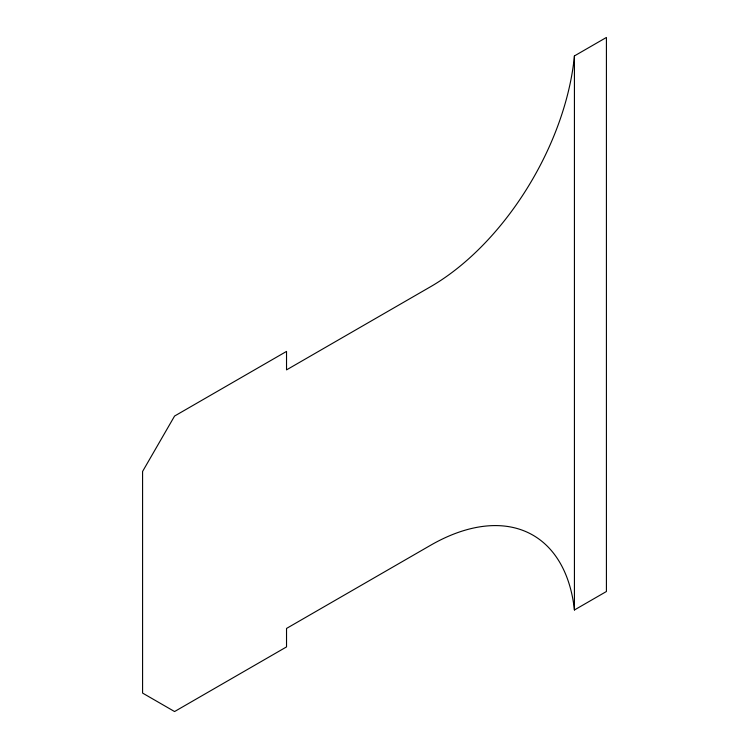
<?xml version="1.0" encoding="UTF-8"?>
<svg xmlns="http://www.w3.org/2000/svg" width="749" height="749" viewBox="0 0 749 749"><rect width="100%" height="100%" fill="white"/><g stroke="black" fill="none" stroke-linecap="round" stroke-linejoin="round"><path stroke-width="1.12" d="M574.427 55.922L606.418 37.45L606.418 591.504L574.427 609.976A204.983 118.351 -60 0 0 430.478 545.338L286.53 628.439L286.53 646.911L174.573 711.55L142.582 693.078L142.582 471.458L174.573 416.051L286.53 351.412L286.53 369.884L430.478 286.773A204.983 118.351 -60 0 0 574.427 55.922L574.427 609.976"/></g></svg>
